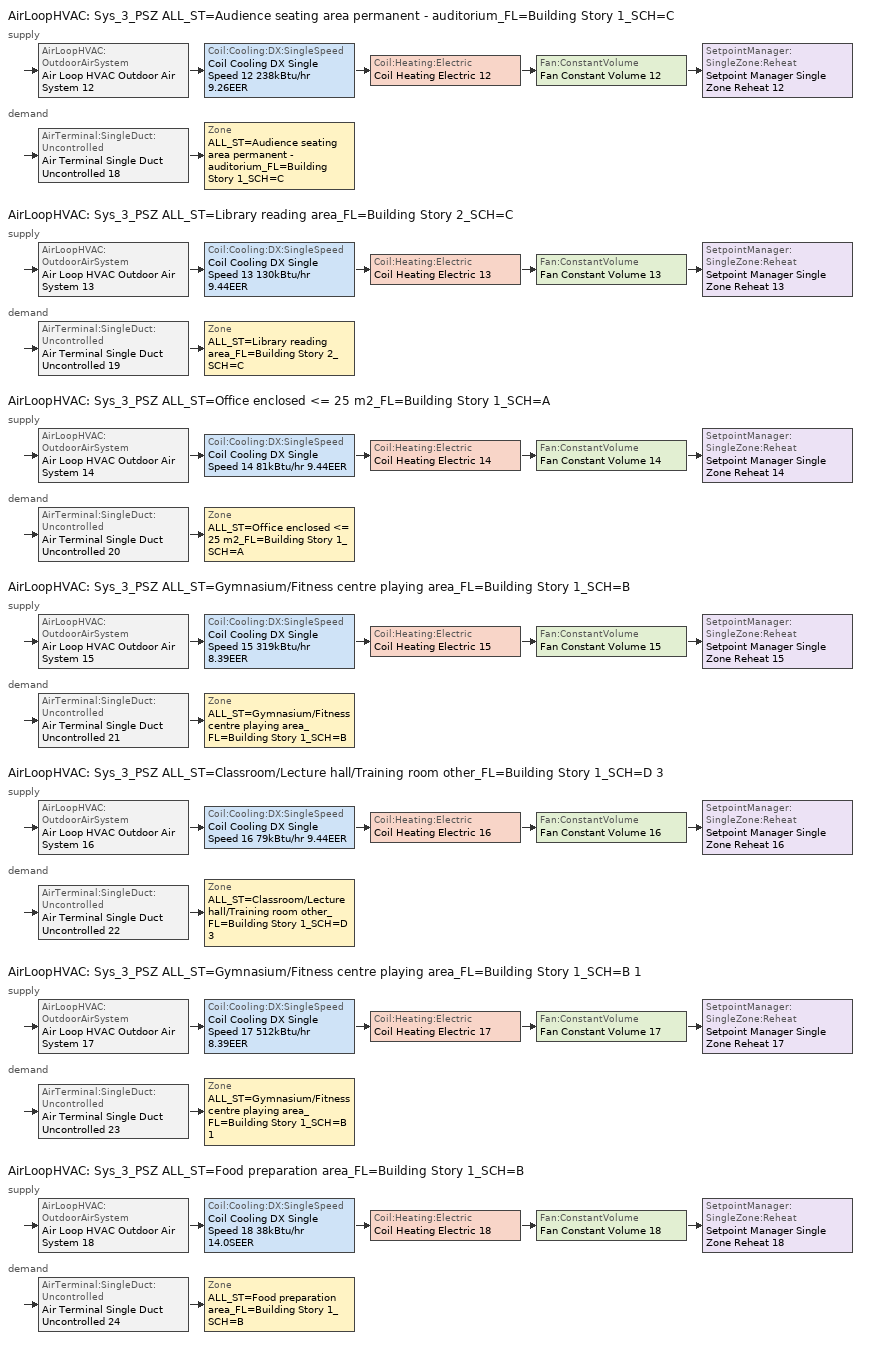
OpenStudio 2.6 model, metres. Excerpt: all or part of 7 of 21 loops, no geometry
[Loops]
AirLoopHVAC 'Sys_3_PSZ ALL_ST=Audience seating area permanent - auditorium_FL=Building Story 1_SCH=C'
 supply: AirLoopHVAC:OutdoorAirSystem 'Air Loop HVAC Outdoor Air System 12' > Coil:Cooling:DX:SingleSpeed 'Coil Cooling DX Single Speed 12 238kBtu/hr 9.26EER' > Coil:Heating:Electric 'Coil Heating Electric 12' > Fan:ConstantVolume 'Fan Constant Volume 12' > SetpointManager:SingleZone:Reheat 'Setpoint Manager Single Zone Reheat 12'
 demand: AirTerminal:SingleDuct:Uncontrolled 'Air Terminal Single Duct Uncontrolled 18' > Zone 'ALL_ST=Audience seating area permanent - auditorium_FL=Building Story 1_SCH=C'
AirLoopHVAC 'Sys_3_PSZ ALL_ST=Library reading area_FL=Building Story 2_SCH=C'
 supply: AirLoopHVAC:OutdoorAirSystem 'Air Loop HVAC Outdoor Air System 13' > Coil:Cooling:DX:SingleSpeed 'Coil Cooling DX Single Speed 13 130kBtu/hr 9.44EER' > Coil:Heating:Electric 'Coil Heating Electric 13' > Fan:ConstantVolume 'Fan Constant Volume 13' > SetpointManager:SingleZone:Reheat 'Setpoint Manager Single Zone Reheat 13'
 demand: AirTerminal:SingleDuct:Uncontrolled 'Air Terminal Single Duct Uncontrolled 19' > Zone 'ALL_ST=Library reading area_FL=Building Story 2_SCH=C'
AirLoopHVAC 'Sys_3_PSZ ALL_ST=Office enclosed <= 25 m2_FL=Building Story 1_SCH=A'
 supply: AirLoopHVAC:OutdoorAirSystem 'Air Loop HVAC Outdoor Air System 14' > Coil:Cooling:DX:SingleSpeed 'Coil Cooling DX Single Speed 14 81kBtu/hr 9.44EER' > Coil:Heating:Electric 'Coil Heating Electric 14' > Fan:ConstantVolume 'Fan Constant Volume 14' > SetpointManager:SingleZone:Reheat 'Setpoint Manager Single Zone Reheat 14'
 demand: AirTerminal:SingleDuct:Uncontrolled 'Air Terminal Single Duct Uncontrolled 20' > Zone 'ALL_ST=Office enclosed <= 25 m2_FL=Building Story 1_SCH=A'
AirLoopHVAC 'Sys_3_PSZ ALL_ST=Gymnasium/Fitness centre playing area_FL=Building Story 1_SCH=B'
 supply: AirLoopHVAC:OutdoorAirSystem 'Air Loop HVAC Outdoor Air System 15' > Coil:Cooling:DX:SingleSpeed 'Coil Cooling DX Single Speed 15 319kBtu/hr 8.39EER' > Coil:Heating:Electric 'Coil Heating Electric 15' > Fan:ConstantVolume 'Fan Constant Volume 15' > SetpointManager:SingleZone:Reheat 'Setpoint Manager Single Zone Reheat 15'
 demand: AirTerminal:SingleDuct:Uncontrolled 'Air Terminal Single Duct Uncontrolled 21' > Zone 'ALL_ST=Gymnasium/Fitness centre playing area_FL=Building Story 1_SCH=B'
AirLoopHVAC 'Sys_3_PSZ ALL_ST=Classroom/Lecture hall/Training room other_FL=Building Story 1_SCH=D 3'
 supply: AirLoopHVAC:OutdoorAirSystem 'Air Loop HVAC Outdoor Air System 16' > Coil:Cooling:DX:SingleSpeed 'Coil Cooling DX Single Speed 16 79kBtu/hr 9.44EER' > Coil:Heating:Electric 'Coil Heating Electric 16' > Fan:ConstantVolume 'Fan Constant Volume 16' > SetpointManager:SingleZone:Reheat 'Setpoint Manager Single Zone Reheat 16'
 demand: AirTerminal:SingleDuct:Uncontrolled 'Air Terminal Single Duct Uncontrolled 22' > Zone 'ALL_ST=Classroom/Lecture hall/Training room other_FL=Building Story 1_SCH=D 3'
AirLoopHVAC 'Sys_3_PSZ ALL_ST=Gymnasium/Fitness centre playing area_FL=Building Story 1_SCH=B 1'
 supply: AirLoopHVAC:OutdoorAirSystem 'Air Loop HVAC Outdoor Air System 17' > Coil:Cooling:DX:SingleSpeed 'Coil Cooling DX Single Speed 17 512kBtu/hr 8.39EER' > Coil:Heating:Electric 'Coil Heating Electric 17' > Fan:ConstantVolume 'Fan Constant Volume 17' > SetpointManager:SingleZone:Reheat 'Setpoint Manager Single Zone Reheat 17'
 demand: AirTerminal:SingleDuct:Uncontrolled 'Air Terminal Single Duct Uncontrolled 23' > Zone 'ALL_ST=Gymnasium/Fitness centre playing area_FL=Building Story 1_SCH=B 1'
AirLoopHVAC 'Sys_3_PSZ ALL_ST=Food preparation area_FL=Building Story 1_SCH=B'
 supply: AirLoopHVAC:OutdoorAirSystem 'Air Loop HVAC Outdoor Air System 18' > Coil:Cooling:DX:SingleSpeed 'Coil Cooling DX Single Speed 18 38kBtu/hr 14.0SEER' > Coil:Heating:Electric 'Coil Heating Electric 18' > Fan:ConstantVolume 'Fan Constant Volume 18' > SetpointManager:SingleZone:Reheat 'Setpoint Manager Single Zone Reheat 18'
 demand: AirTerminal:SingleDuct:Uncontrolled 'Air Terminal Single Duct Uncontrolled 24' > Zone 'ALL_ST=Food preparation area_FL=Building Story 1_SCH=B'
[Sizing:Zone] Zone Cooling Design Supply Air Temperature Input Method=SupplyAirTemperature; Zone Cooling Design Supply Air Temperature {C}=13; Zone Cooling Design Supply Air Temperature Difference {deltaC}=11.11; Zone Heating Design Supply Air Temperature Input Method=SupplyAirTemperature; Zone Heating Design Supply Air Temperature {C}=43; Zone Heating Design Supply Air Temperature Difference {deltaC}=11.11; Zone Cooling Design Supply Air Humidity Ratio {kg-H2O/kg-air}=0.0085; Zone Heating Design Supply Air Humidity Ratio {kg-H2O/kg-air}=0.008; Zone Heating Sizing Factor=1.3; Zone Cooling Sizing Factor=1.1; Cooling Design Air Flow Method=DesignDay; Heating Design Air Flow Method=DesignDay; Account for Dedicated Outdoor Air System=No; Dedicated Outdoor Air System Control Strategy=NeutralSupplyAir; Dedicated Outdoor Air Low Setpoint Temperature for Design {C}=autosize; Dedicated Outdoor Air High Setpoint Temperature for Design {C}=autosize
ALL_ST=Audience seating area permanent - auditorium_FL=Building Story 1_SCH=C; ALL_ST=Library reading area_FL=Building Story 2_SCH=C; ALL_ST=Office enclosed <= 25 m2_FL=Building Story 1_SCH=A; ALL_ST=Gymnasium/Fitness centre playing area_FL=Building Story 1_SCH=B; ALL_ST=Classroom/Lecture hall/Training room other_FL=Building Story 1_SCH=D 3; ALL_ST=Gymnasium/Fitness centre playing area_FL=Building Story 1_SCH=B 1; ALL_ST=Food preparation area_FL=Building Story 1_SCH=B
[Zone equipment]
ALL_ST=Audience seating area permanent - auditorium_FL=Building Story 1_SCH=C: Air Terminal Single Duct Uncontrolled 18, Zone HVAC Baseboard Convective Electric 18
ALL_ST=Library reading area_FL=Building Story 2_SCH=C: Air Terminal Single Duct Uncontrolled 19, Zone HVAC Baseboard Convective Electric 19
ALL_ST=Office enclosed <= 25 m2_FL=Building Story 1_SCH=A: Air Terminal Single Duct Uncontrolled 20, Zone HVAC Baseboard Convective Electric 20
ALL_ST=Gymnasium/Fitness centre playing area_FL=Building Story 1_SCH=B: Air Terminal Single Duct Uncontrolled 21, Zone HVAC Baseboard Convective Electric 21
ALL_ST=Classroom/Lecture hall/Training room other_FL=Building Story 1_SCH=D 3: Air Terminal Single Duct Uncontrolled 22, Zone HVAC Baseboard Convective Electric 22
ALL_ST=Gymnasium/Fitness centre playing area_FL=Building Story 1_SCH=B 1: Air Terminal Single Duct Uncontrolled 23, Zone HVAC Baseboard Convective Electric 23
ALL_ST=Food preparation area_FL=Building Story 1_SCH=B: Air Terminal Single Duct Uncontrolled 24, Zone HVAC Baseboard Convective Electric 24
[AirLoopHVAC] Design Supply Air Flow Rate {m3/s}=AutoSize
Name | Availability Schedule
Sys_3_PSZ ALL_ST=Audience seating area permanent - auditorium_FL=Building Story 1_SCH=C | Sys_3_PSZ ALL_ST=Audience seating area permanent - auditorium_FL=Building Story 1_SCH=C Occ Sch
Sys_3_PSZ ALL_ST=Library reading area_FL=Building Story 2_SCH=C | Sys_3_PSZ ALL_ST=Library reading area_FL=Building Story 2_SCH=C Occ Sch
Sys_3_PSZ ALL_ST=Office enclosed <= 25 m2_FL=Building Story 1_SCH=A | Sys_3_PSZ ALL_ST=Office enclosed <= 25 m2_FL=Building Story 1_SCH=A Occ Sch
Sys_3_PSZ ALL_ST=Gymnasium/Fitness centre playing area_FL=Building Story 1_SCH=B | Sys_3_PSZ ALL_ST=Gymnasium/Fitness centre playing area_FL=Building Story 1_SCH=B Occ Sch
Sys_3_PSZ ALL_ST=Classroom/Lecture hall/Training room other_FL=Building Story 1_SCH=D 3 | Sys_3_PSZ ALL_ST=Classroom/Lecture hall/Training room other_FL=Building Story 1_SCH=D 3 Occ Sch
Sys_3_PSZ ALL_ST=Gymnasium/Fitness centre playing area_FL=Building Story 1_SCH=B 1 | Sys_3_PSZ ALL_ST=Gymnasium/Fitness centre playing area_FL=Building Story 1_SCH=B 1 Occ Sch
Sys_3_PSZ ALL_ST=Food preparation area_FL=Building Story 1_SCH=B | Sys_3_PSZ ALL_ST=Food preparation area_FL=Building Story 1_SCH=B Occ Sch
[Sizing:System] Type of Load to Size On=Sensible; Design Outdoor Air Flow Rate {m3/s}=Autosize; Minimum System Air Flow Ratio=1; Preheat Design Temperature {C}=7; Preheat Design Humidity Ratio {kg-H2O/kg-Air}=0.008; Precool Design Temperature {C}=13; Precool Design Humidity Ratio {kg-H2O/kg-Air}=0.008; Central Cooling Design Supply Air Temperature {C}=13; Central Heating Design Supply Air Temperature {C}=43; Sizing Option=NonCoincident; 100% Outdoor Air in Cooling=No; 100% Outdoor Air in Heating=No; Central Cooling Design Supply Air Humidity Ratio {kg-H2O/kg-Air}=0.0085; Central Heating Design Supply Air Humidity Ratio {kg-H2O/kg-Air}=0.008; Cooling Design Air Flow Method=DesignDay; Cooling Design Air Flow Rate {m3/s}=0; Heating Design Air Flow Method=DesignDay; Heating Design Air Flow Rate {m3/s}=0; System Outdoor Air Method=ZoneSum; Zone Maximum Outdoor Air Fraction=1; Cooling Supply Air Flow Rate Per Floor Area {m3/s-m2}=0.00996765; Cooling Fraction of Autosized Cooling Supply Air Flow Rate=1; Cooling Supply Air Flow Rate Per Unit Cooling Capacity {m3/s-W}=3.94755e-05; Heating Supply Air Flow Rate Per Floor Area {m3/s-m2}=0.00996765; Heating Fraction of Autosized Heating Supply Air Flow Rate=1; Heating Fraction of Autosized Cooling Supply Air Flow Rate=1; Heating Supply Air Flow Rate Per Unit Heating Capacity {m3/s-W}=3.15882e-05; Cooling Design Capacity Method=CoolingDesignCapacity; Cooling Design Capacity {W}=autosize; Cooling Design Capacity Per Floor Area {W/m2}=234.7; Fraction of Autosized Cooling Design Capacity=1; Heating Design Capacity Method=HeatingDesignCapacity; Heating Design Capacity {W}=autosize; Heating Design Capacity Per Floor Area {W/m2}=157; Fraction of Autosized Heating Design Capacity=1; Central Cooling Capacity Control Method=OnOff
Sys_3_PSZ ALL_ST=Audience seating area permanent - auditorium_FL=Building Story 1_SCH=C; Sys_3_PSZ ALL_ST=Library reading area_FL=Building Story 2_SCH=C; Sys_3_PSZ ALL_ST=Office enclosed <= 25 m2_FL=Building Story 1_SCH=A; Sys_3_PSZ ALL_ST=Gymnasium/Fitness centre playing area_FL=Building Story 1_SCH=B; Sys_3_PSZ ALL_ST=Classroom/Lecture hall/Training room other_FL=Building Story 1_SCH=D 3; Sys_3_PSZ ALL_ST=Gymnasium/Fitness centre playing area_FL=Building Story 1_SCH=B 1; Sys_3_PSZ ALL_ST=Food preparation area_FL=Building Story 1_SCH=B
[Fan:ConstantVolume] Availability Schedule=Always On Discrete; Fan Efficiency=0.39975; Pressure Rise {Pa}=640; Maximum Flow Rate {m3/s}=AutoSize; Motor Efficiency=0.615
Fan Constant Volume 12; Fan Constant Volume 13; Fan Constant Volume 14; Fan Constant Volume 15; Fan Constant Volume 16; Fan Constant Volume 17; Fan Constant Volume 18
[Coil:Heating:Electric] Availability Schedule=Always On Discrete
Coil Heating Electric 12; Coil Heating Electric 13; Coil Heating Electric 14; Coil Heating Electric 15; Coil Heating Electric 16; Coil Heating Electric 17; Coil Heating Electric 18
[Coil:Cooling:DX:SingleSpeed] Availability Schedule=Always On Discrete; Rated Total Cooling Capacity {W}=autosize; Rated Sensible Heat Ratio=autosize; Rated Air Flow Rate {m3/s}=autosize; Rated Evaporator Fan Power Per Volume Flow Rate {W/(m3/s)}=773.3; Total Cooling Capacity Function of Temperature Curve=DXCOOL-NECB2011-REF-CAPFT; Total Cooling Capacity Function of Flow Fraction Curve=DXCOOL-NECB2011-REF-CAPFFLOW; Energy Input Ratio Function of Temperature Curve=DXCOOL-NECB2011-REF-COOLEIRFT; Energy Input Ratio Function of Flow Fraction Curve=DXCOOL-NECB2011-REF-COOLEIRFFLOW; Part Load Fraction Correlation Curve=DXCOOL-NECB2011-REF-COOLPLFFPLR; Condenser Type=AirCooled; Evaporative Condenser Effectiveness=0; Evaporative Condenser Air Flow Rate {m3/s}=Autosize; Evaporative Condenser Pump Rated Power Consumption {W}=Autosize; Crankcase Heater Capacity {W}=0; Maximum Outdoor Dry-Bulb Temperature for Crankcase Heater Operation {C}=0; Basin Heater Capacity {W/K}=0; Basin Heater Setpoint Temperature {C}=10
Name | Rated COP {W/W}
Coil Cooling DX Single Speed 12 238kBtu/hr 9.26EER | 3.30238
Coil Cooling DX Single Speed 13 130kBtu/hr 9.44EER | 3.28725
Coil Cooling DX Single Speed 14 81kBtu/hr 9.44EER | 3.25059
Coil Cooling DX Single Speed 15 319kBtu/hr 8.39EER | 3.0459
Coil Cooling DX Single Speed 16 79kBtu/hr 9.44EER | 3.249
Coil Cooling DX Single Speed 17 512kBtu/hr 8.39EER | 3.17286
Coil Cooling DX Single Speed 18 38kBtu/hr 14.0SEER | 3.8248
[Controller:OutdoorAir] Minimum Outdoor Air Flow Rate {m3/s}=autosize; Maximum Outdoor Air Flow Rate {m3/s}=Autosize; Economizer Control Action Type=ModulateFlow; Lockout Type=NoLockout; Minimum Limit Type=FixedMinimum; High Humidity Control=No
Name | Economizer Control Type | Minimum Outdoor Air Schedule | Controller Mechanical Ventilation | Heat Recovery Bypass Control Type | Economizer Maximum Limit Dry-Bulb Temperature {C} | Economizer Maximum Limit Enthalpy {J/kg} | Economizer Minimum Limit Dry-Bulb Temperature {C}
Controller Outdoor Air 12 | DifferentialEnthalpy | Sys_3_PSZ ALL_ST=Audience seating area permanent - auditorium_FL=Building Story 1_SCH=C Occ Sch | Controller Mechanical Ventilation 12 | BypassWhenOAFlowGreaterThanMinimum
Controller Outdoor Air 13 | DifferentialEnthalpy | Sys_3_PSZ ALL_ST=Library reading area_FL=Building Story 2_SCH=C Occ Sch | Controller Mechanical Ventilation 13 | BypassWhenWithinEconomizerLimits
Controller Outdoor Air 14 | DifferentialEnthalpy | Sys_3_PSZ ALL_ST=Office enclosed <= 25 m2_FL=Building Story 1_SCH=A Occ Sch | Controller Mechanical Ventilation 14 | BypassWhenWithinEconomizerLimits
Controller Outdoor Air 15 | DifferentialEnthalpy | Sys_3_PSZ ALL_ST=Gymnasium/Fitness centre playing area_FL=Building Story 1_SCH=B Occ Sch | Controller Mechanical Ventilation 15 | BypassWhenOAFlowGreaterThanMinimum
Controller Outdoor Air 16 | DifferentialEnthalpy | Sys_3_PSZ ALL_ST=Classroom/Lecture hall/Training room other_FL=Building Story 1_SCH=D 3 Occ Sch | Controller Mechanical Ventilation 16 | BypassWhenWithinEconomizerLimits
Controller Outdoor Air 17 | DifferentialEnthalpy | Sys_3_PSZ ALL_ST=Gymnasium/Fitness centre playing area_FL=Building Story 1_SCH=B 1 Occ Sch | Controller Mechanical Ventilation 17 | BypassWhenWithinEconomizerLimits
Controller Outdoor Air 18 | NoEconomizer | Sys_3_PSZ ALL_ST=Food preparation area_FL=Building Story 1_SCH=B Occ Sch | Controller Mechanical Ventilation 18 | BypassWhenWithinEconomizerLimits | 28 | 64000 | -100
[Controller:MechanicalVentilation] Availability Schedule=Always On Discrete; System Outdoor Air Method=ZoneSum
Controller Mechanical Ventilation 12; Controller Mechanical Ventilation 13; Controller Mechanical Ventilation 14; Controller Mechanical Ventilation 15; Controller Mechanical Ventilation 16; Controller Mechanical Ventilation 17; Controller Mechanical Ventilation 18
[AirLoopHVAC:OutdoorAirSystem]
Name | Controller
Air Loop HVAC Outdoor Air System 12 | Controller Outdoor Air 12
Air Loop HVAC Outdoor Air System 13 | Controller Outdoor Air 13
Air Loop HVAC Outdoor Air System 14 | Controller Outdoor Air 14
Air Loop HVAC Outdoor Air System 15 | Controller Outdoor Air 15
Air Loop HVAC Outdoor Air System 16 | Controller Outdoor Air 16
Air Loop HVAC Outdoor Air System 17 | Controller Outdoor Air 17
Air Loop HVAC Outdoor Air System 18 | Controller Outdoor Air 18
[SetpointManager:SingleZone:Reheat] Minimum Supply Air Temperature {C}=13; Maximum Supply Air Temperature {C}=43
Name | Control Zone
Setpoint Manager Single Zone Reheat 12 | ALL_ST=Audience seating area permanent - auditorium_FL=Building Story 1_SCH=C
Setpoint Manager Single Zone Reheat 13 | ALL_ST=Library reading area_FL=Building Story 2_SCH=C
Setpoint Manager Single Zone Reheat 14 | ALL_ST=Office enclosed <= 25 m2_FL=Building Story 1_SCH=A
Setpoint Manager Single Zone Reheat 15 | ALL_ST=Gymnasium/Fitness centre playing area_FL=Building Story 1_SCH=B
Setpoint Manager Single Zone Reheat 16 | ALL_ST=Classroom/Lecture hall/Training room other_FL=Building Story 1_SCH=D 3
Setpoint Manager Single Zone Reheat 17 | ALL_ST=Gymnasium/Fitness centre playing area_FL=Building Story 1_SCH=B 1
Setpoint Manager Single Zone Reheat 18 | ALL_ST=Food preparation area_FL=Building Story 1_SCH=B
[AirTerminal:SingleDuct:Uncontrolled] Availability Schedule=Always On Discrete; Maximum Air Flow Rate {m3/s}=AutoSize
Air Terminal Single Duct Uncontrolled 18; Air Terminal Single Duct Uncontrolled 19; Air Terminal Single Duct Uncontrolled 20; Air Terminal Single Duct Uncontrolled 21; Air Terminal Single Duct Uncontrolled 22; Air Terminal Single Duct Uncontrolled 23; Air Terminal Single Duct Uncontrolled 24
[ZoneHVAC:Baseboard:Convective:Electric] Availability Schedule=Always On Discrete; Nominal Capacity {W}=autosize; Efficiency=1
Zone HVAC Baseboard Convective Electric 18; Zone HVAC Baseboard Convective Electric 19; Zone HVAC Baseboard Convective Electric 20; Zone HVAC Baseboard Convective Electric 21; Zone HVAC Baseboard Convective Electric 22; Zone HVAC Baseboard Convective Electric 23; Zone HVAC Baseboard Convective Electric 24
[Schedule:Ruleset]
Name | Default Day Schedule | Summer Design Day Schedule | Winter Design Day Schedule
Sys_3_PSZ ALL_ST=Audience seating area permanent - auditorium_FL=Building Story 1_SCH=C Occ Sch | Sys_3_PSZ ALL_ST=Audience seating area permanent - auditorium_FL=Building Story 1_SCH=C Occ Sch Default | Sys_3_PSZ ALL_ST=Audience seating area permanent - auditorium_FL=Building Story 1_SCH=C Occ Sch Summer Design Day | Sys_3_PSZ ALL_ST=Audience seating area permanent - auditorium_FL=Building Story 1_SCH=C Occ Sch Winter Design Day
Sys_3_PSZ ALL_ST=Classroom/Lecture hall/Training room other_FL=Building Story 1_SCH=D 3 Occ Sch | Sys_3_PSZ ALL_ST=Classroom/Lecture hall/Training room other_FL=Building Story 1_SCH=D 3 Occ Sch Default | Sys_3_PSZ ALL_ST=Classroom/Lecture hall/Training room other_FL=Building Story 1_SCH=D 3 Occ Sch Summer Design Day | Sys_3_PSZ ALL_ST=Classroom/Lecture hall/Training room other_FL=Building Story 1_SCH=D 3 Occ Sch Winter Design Day
Sys_3_PSZ ALL_ST=Food preparation area_FL=Building Story 1_SCH=B Occ Sch | Sys_3_PSZ ALL_ST=Food preparation area_FL=Building Story 1_SCH=B Occ Sch Default | Sys_3_PSZ ALL_ST=Food preparation area_FL=Building Story 1_SCH=B Occ Sch Summer Design Day | Sys_3_PSZ ALL_ST=Food preparation area_FL=Building Story 1_SCH=B Occ Sch Winter Design Day
Sys_3_PSZ ALL_ST=Gymnasium/Fitness centre playing area_FL=Building Story 1_SCH=B Occ Sch | Sys_3_PSZ ALL_ST=Gymnasium/Fitness centre playing area_FL=Building Story 1_SCH=B Occ Sch Default | Sys_3_PSZ ALL_ST=Gymnasium/Fitness centre playing area_FL=Building Story 1_SCH=B Occ Sch Summer Design Day | Sys_3_PSZ ALL_ST=Gymnasium/Fitness centre playing area_FL=Building Story 1_SCH=B Occ Sch Winter Design Day
Sys_3_PSZ ALL_ST=Gymnasium/Fitness centre playing area_FL=Building Story 1_SCH=B 1 Occ Sch | Sys_3_PSZ ALL_ST=Gymnasium/Fitness centre playing area_FL=Building Story 1_SCH=B 1 Occ Sch Default | Sys_3_PSZ ALL_ST=Gymnasium/Fitness centre playing area_FL=Building Story 1_SCH=B 1 Occ Sch Summer Design Day | Sys_3_PSZ ALL_ST=Gymnasium/Fitness centre playing area_FL=Building Story 1_SCH=B 1 Occ Sch Winter Design Day
Sys_3_PSZ ALL_ST=Library reading area_FL=Building Story 2_SCH=C Occ Sch | Sys_3_PSZ ALL_ST=Library reading area_FL=Building Story 2_SCH=C Occ Sch Default | Sys_3_PSZ ALL_ST=Library reading area_FL=Building Story 2_SCH=C Occ Sch Summer Design Day | Sys_3_PSZ ALL_ST=Library reading area_FL=Building Story 2_SCH=C Occ Sch Winter Design Day
Sys_3_PSZ ALL_ST=Office enclosed <= 25 m2_FL=Building Story 1_SCH=A Occ Sch | Sys_3_PSZ ALL_ST=Office enclosed <= 25 m2_FL=Building Story 1_SCH=A Occ Sch Default | Sys_3_PSZ ALL_ST=Office enclosed <= 25 m2_FL=Building Story 1_SCH=A Occ Sch Summer Design Day | Sys_3_PSZ ALL_ST=Office enclosed <= 25 m2_FL=Building Story 1_SCH=A Occ Sch Winter Design Day
[Schedule:Day]
Sys_3_PSZ ALL_ST=Audience seating area permanent - auditorium_FL=Building Story 1_SCH=C Occ Sch Default; Sys_3_PSZ ALL_ST=Audience seating area permanent - auditorium_FL=Building Story 1_SCH=C Occ Sch Winter Design Day; Sys_3_PSZ ALL_ST=Audience seating area permanent - auditorium_FL=Building Story 1_SCH=C Occ Sch Summer Design Day: 24, 0, 1
[Schedule:Rule] Schedule Ruleset=Sys_3_PSZ ALL_ST=Audience seating area permanent - auditorium_FL=Building Story 1_SCH=C Occ Sch; Date Specification Type=DateRange; Start Month=1; Start Day=1; End Month=12
Name | Rule Order | Day Schedule | Apply Monday | End Day | Apply Tuesday | Apply Wednesday
Sys_3_PSZ ALL_ST=Audience seating area permanent - auditorium_FL=Building Story 1_SCH=C Occ Sch Monday Rule | 6 | Sys_3_PSZ ALL_ST=Audience seating area permanent - auditorium_FL=Building Story 1_SCH=C Occ Sch Monday | Yes | 25
Sys_3_PSZ ALL_ST=Audience seating area permanent - auditorium_FL=Building Story 1_SCH=C Occ Sch Tuesday Rule | 5 | Sys_3_PSZ ALL_ST=Audience seating area permanent - auditorium_FL=Building Story 1_SCH=C Occ Sch Tuesday |  | 26 | Yes
Sys_3_PSZ ALL_ST=Audience seating area permanent - auditorium_FL=Building Story 1_SCH=C Occ Sch Wednesday Rule | 4 | Sys_3_PSZ ALL_ST=Audience seating area permanent - auditorium_FL=Building Story 1_SCH=C Occ Sch Wednesday |  | 27 |  | Yes
[Schedule:Constant]
Always On Discrete: Value=1
[Curve:Biquadratic] Minimum Value of x=13; Maximum Value of x=24; Minimum Value of y=24; Maximum Value of y=46
Name | Coefficient1 Constant | Coefficient2 x | Coefficient3 x**2 | Coefficient4 y | Coefficient5 y**2 | Coefficient6 x*y
DXCOOL-NECB2011-REF-CAPFT | 0.867905 | 0.0142459 | 0.00055436 | -0.0075575 | 3.3e-05 | -0.0001918
DXCOOL-NECB2011-REF-COOLEIRFT | 0.116936 | 0.0284933 | -0.0004112 | 0.0214108 | 0.00016103 | -0.0006791
[Curve:Quadratic] Coefficient1 Constant=1; Coefficient2 x=0; Coefficient3 x**2=0; Minimum Value of x=0; Maximum Value of x=1
DXCOOL-NECB2011-REF-CAPFFLOW; DXCOOL-NECB2011-REF-COOLEIRFFLOW
[Curve:Cubic]
DXCOOL-NECB2011-REF-COOLPLFFPLR: Coefficient1 Constant=0.0277; Coefficient2 x=4.9151; Coefficient3 x**2=-8.184; Coefficient4 x**3=4.2702; Minimum Value of x=0.7; Maximum Value of x=1
